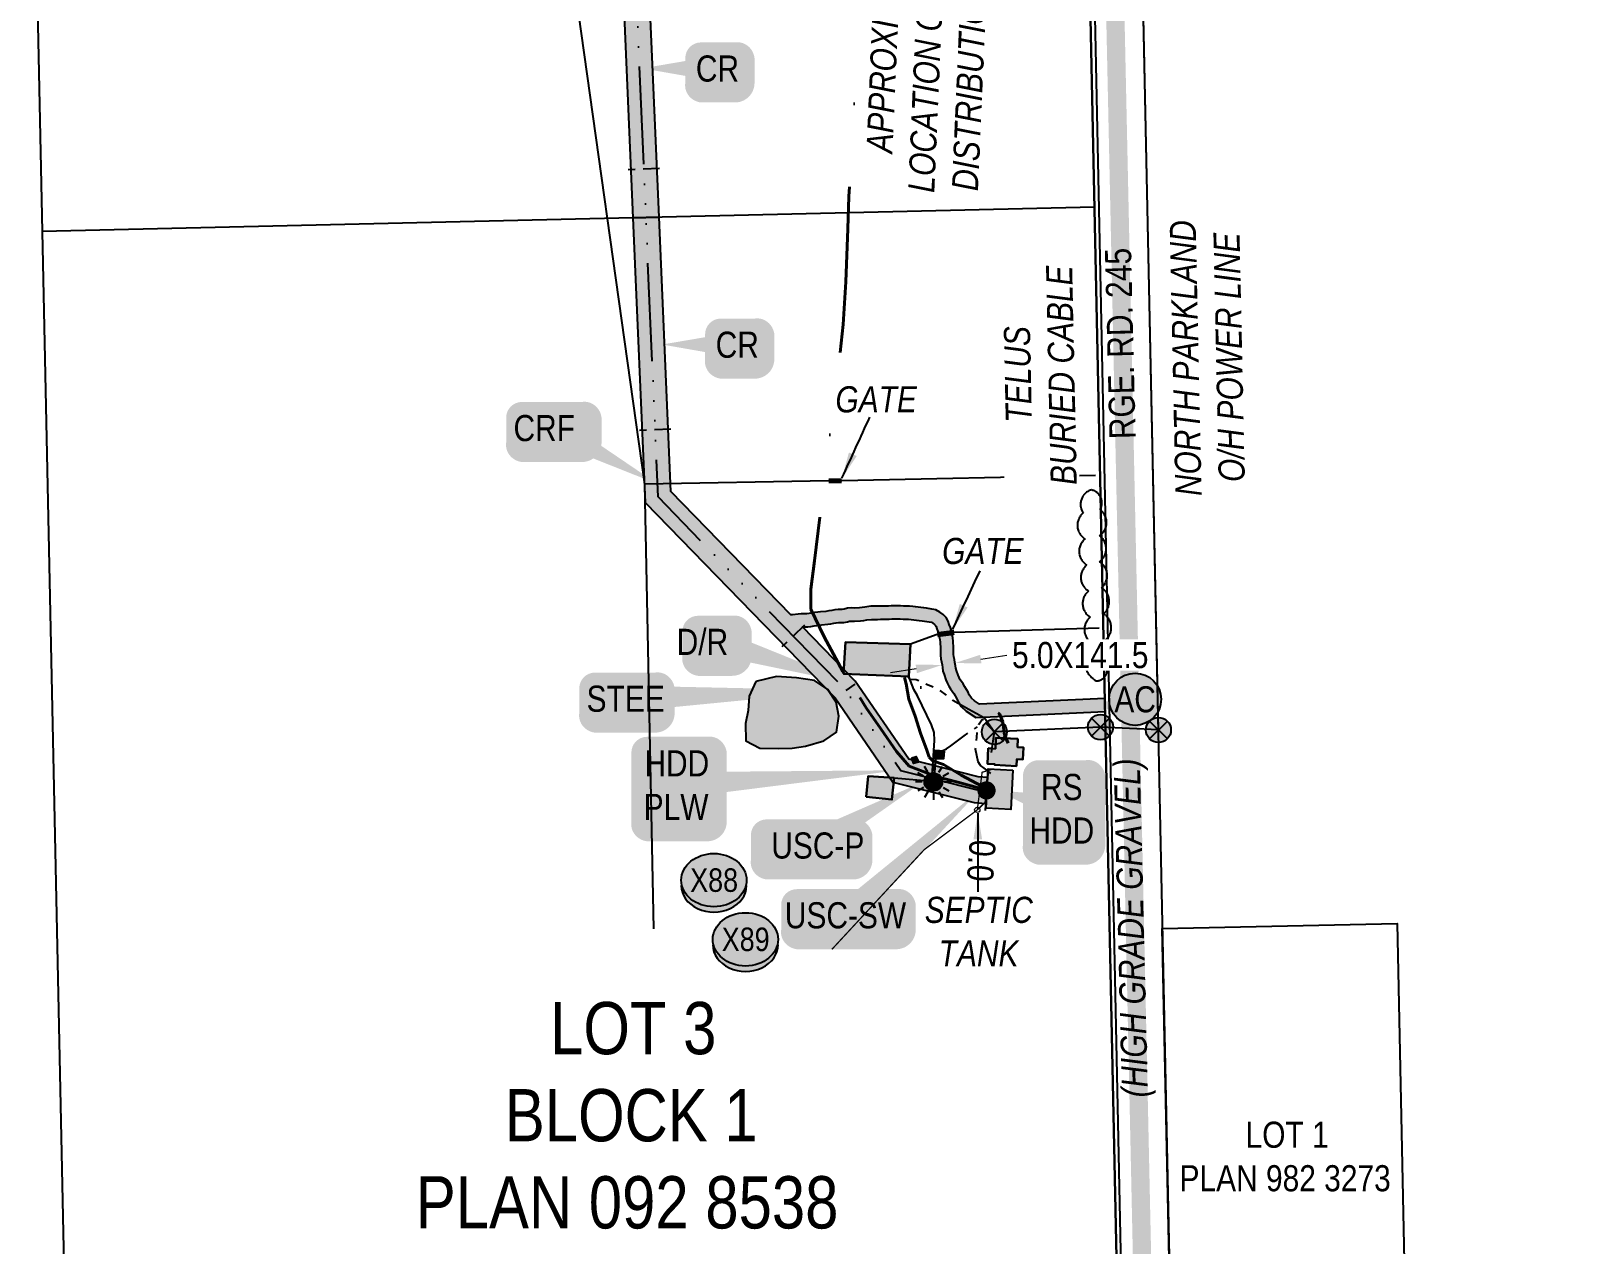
# Model space of a CAD drawing. Extents: x 88833 to 97610, y 5963373 to 5974710.
# Drawn here: x 95239 to 95829, y 5963710 to 5964175 of the extents above; entities that cross this region are included whole.
import ezdxf
from ezdxf.enums import TextEntityAlignment as Align

# ---------------------------------------------------------------- set-up
doc = ezdxf.new("R2010")
doc.units = 0
doc.header["$LTSCALE"] = 5
doc.header["$PDSIZE"] = 5
for name, pattern in [('0', [1, 1, 0]), ('COOP2', [10, 5, -1, 0, -1, 0, -1, 0, -1, 0, -1]), ('DASHDOT', [25.4, 12.7, -6.35, 0, -6.35]), ('foc-TIELINE', [1.875, 1.25, -0.625]), ('POWERLINE5', [7.8, 2.4, -0.6, 0.6, -0.6, 0.6, -0.6, 2.4])]:
    doc.linetypes.add(name, pattern=pattern)
doc.layers.get('Defpoints').update_dxf_attribs({"color": 9})
for name, color, linetype in [('AS-FENCE', 48, 'foc-FENCE'), ('AS-POWER', 104, 'foc-POWER'), ('AS-POWER-EXISTING', 72, 'POWERLINE5'), ('AS-POWER-EXISTING-PP', 72, 'Continuous'), ('AS-POWER-T', 104, 'Continuous'), ('AS-RESIDENCE', 14, 'Continuous'), ('AS-ROADS', 254, 'Continuous'), ('AS-SYMBOL', 7, 'Continuous'), ('AS-TELEPHONE', 224, 'foc-TEL'), ('AS-TELEPHONE-T', 224, 'Continuous'), ('C-SYMBOL', 7, 'Continuous'), ('CG-NOTES', 7, 'Continuous'), ('L-ROAD-T', 7, 'Continuous'), ('L-SEC', 7, 'Continuous'), ('L-TITLEDB', 4, 'Continuous'), ('L-TITLEDB-T', 4, 'Continuous'), ('P-APEX RECON PAY ITEMS', 240, 'Continuous'), ('P-APEX RECON-10m BUFFER', 51, 'COOP2'), ('P-APEX RECON-URBAN', 30, 'COOP2'), ('P-APEX RECON-WORK AREA', 104, 'Continuous'), ('P-BUFFER-PURPLE', 187, 'foc-TIELINE'), ('P-BUFFER-PURPLE-T', 187, 'Continuous'), ('P-CROSSINGS', 250, 'Continuous'), ('T-BUSH', 110, '0'), ('T-LOW-AREA-T', 48, 'Continuous'), ('T-WATER', 160, 'Continuous'), ('T-WATER-H', 133, 'Continuous')]:
    doc.layers.add(name, color=color, linetype=linetype)
for name, color, linetype, lineweight in [('AS-GENERAL', 48, 'Continuous', 18), ('AS-RECON EXISTING', 151, 'DASHDOT', 40), ('AS-RECON EXISTING-T', 151, 'Continuous', 40), ('P-APEX RECON-TWS-T', 104, 'Continuous', 9), ('T-TEXT', 48, 'Continuous', 18)]:
    doc.layers.add(name, color=color, linetype=linetype, lineweight=lineweight)
doc.layers.add('AS-STRUCTURE', color=7, linetype='Continuous', lineweight=30, true_color=0x595959)
doc.layers.add('AS-STRUCTURE-H', color=7, linetype='Continuous', true_color=0xa8a8a8)
doc.layers.add('P-APEX RECON-TO BE DRILLED-H', color=7, linetype='Continuous', true_color=0xffafe1)
doc.styles.add('1.8', font='ARIALN.TTF', dxfattribs={"height": 2})
doc.styles.add('100L', font='ARIALN.TTF', dxfattribs={"height": 10})
doc.styles.add('175L', font='ARIALN.TTF', dxfattribs={"height": 2})
doc.styles.add('80', font='ARIALN.TTF', dxfattribs={"height": 10})
doc.styles.add('80CG', font='ARIALN.TTF', dxfattribs={"height": 10})
doc.styles.add('80L', font='ARIALN.TTF', dxfattribs={"height": 10})
doc.styles.add('80LS', font='ARIALNI.TTF', dxfattribs={"height": 10})
doc.styles.add('Crossing', font='ARIALN.TTF', dxfattribs={"height": 10})
doc.styles.add('foc-LtypeFont', font='ARIALN.TTF', dxfattribs={"height": 7.35})
doc.linetypes.add('foc-FENCE', pattern='A,10,-1,["X",foc-LtypeFont,S=0.2,R=0,X=-0.625,Y=-0.75],-1.24', length=12.24)
doc.linetypes.add('foc-POWER', pattern='A,6,-1,["P",foc-LtypeFont,S=0.2,R=0,X=-0.625,Y=-0.75],-1.24,4', length=12.24)
doc.linetypes.add('foc-TEL', pattern='A,2,-1,["T",foc-LtypeFont,S=0.2,R=0,X=-0.425,Y=-0.75],-1.24,8', length=12.24)
doc.dimstyles.new('Compass 1 000', dxfattribs={"dimtxt": 1.8, "dimasz": 2, "dimexe": 0.2, "dimexo": 0.0625, "dimgap": 0.5, "dimtad": 0, "dimtih": 1, "dimtoh": 1, "dimzin": 0, "dimdsep": 46, "dimtxsty": '1.8', "dimcen": 0.1, "dimse1": 1, "dimse2": 1, "dimclrd": 256, "dimclrt": 256, "dimaunit": 1, "dimadec": 4, "dimazin": 0, "dimtfac": 0.06, "dimtofl": 0, "dimtmove": 0, "dimatfit": 0, "dimfxl": 0.2, "dimtolj": 1, "dimtzin": 0, "dimlwd": -1, "dimarcsym": 0})
doc.dimstyles.new('Compass 5 000', dxfattribs={"dimscale": 5, "dimtxt": 9, "dimasz": 2, "dimexe": 0.2, "dimexo": 0.0625, "dimgap": 0.5, "dimtad": 0, "dimtih": 1, "dimtoh": 1, "dimzin": 0, "dimdsep": 46, "dimtxsty": '80CG', "dimcen": 0.1, "dimse1": 1, "dimse2": 1, "dimclrd": 256, "dimclrt": 256, "dimaunit": 1, "dimadec": 4, "dimazin": 0, "dimtfac": 0.06, "dimtofl": 0, "dimtmove": 0, "dimatfit": 1, "dimfxl": 0.2, "dimtolj": 1, "dimtzin": 0, "dimlwd": -1, "dimarcsym": 0})

# ---------------------------------------------------------------- blocks, each defined once
blk = doc.blocks.new('*U900')
at = {"true_color": 0xffffa8}
h = blk.add_hatch(color=51, dxfattribs=at)
edge = h.paths.add_edge_path()
edge.add_line((-11.5, -11.5), (11.5, -11.5))
edge.add_arc((11.5, -5.5), 6, 270, 360)
edge.add_line((17.5, -5.5), (17.5, 4))
edge.add_arc((11.5, 4), 6, 0, 90)
edge.add_line((11.5, 10), (-11.5, 10))
edge.add_arc((-11.5, 4), 6, 90, 180)
edge.add_line((-17.5, 4), (-17.5, -5.5))
edge.add_arc((-11.5, -5.5), 6, 180, 270)
at = {"color": 240, "flags": 128}
blk.add_lwpolyline([(-11.5, -11.5, 3, 3, 0), (11.5, -11.5, 3, 3, 0.414214), (17.5, -5.5, 3, 3, 0), (17.5, 4, 3, 0, 0.414214), (11.5, 10, 0, 0, 0), (-11.5, 10, 0, 0, 0.414214), (-17.5, 4, 0, 0, 0), (-17.5, -5.5, 0, 3, 0.414214)], format="xyseb", close=True, dxfattribs=at)
for points in [[(-1, -11.44, 0, 10, 0), (0, 0, 5, 5, 0)], [(40.42, -21.4, 0, 10, 0), (0, 0, 5, 5, 0)]]:
    blk.add_lwpolyline(points, format="xyseb", dxfattribs=at)
at = {"color": 4, "style": '80'}
blk.add_attdef('OTHER_001', (-14.7, -5), '', height=10, dxfattribs=at)
blk = doc.blocks.new('*U901')
at = {"true_color": 0xffffa8}
h = blk.add_hatch(color=51, dxfattribs=at)
edge = h.paths.add_edge_path()
edge.add_line((-6.5, -11.5), (6.5, -11.5))
edge.add_arc((6.5, -5.5), 6, 270, 360)
edge.add_line((12.5, -5.5), (12.5, 4))
edge.add_arc((6.5, 4), 6, 0, 90)
edge.add_line((6.5, 10), (-6.5, 10))
edge.add_arc((-6.5, 4), 6, 90, 180)
edge.add_line((-12.5, 4), (-12.5, -5.5))
edge.add_arc((-6.5, -5.5), 6, 180, 270)
at = {"color": 240, "flags": 128}
blk.add_lwpolyline([(-6.5, -11.5, 3, 3, 0), (6.5, -11.5, 3, 3, 0.414214), (12.5, -5.5, 3, 3, 0), (12.5, 4, 3, 0, 0.414214), (6.5, 10, 0, 0, 0), (-6.5, 10, 0, 0, 0.414214), (-12.5, 4, 0, 0, 0), (-12.5, -5.5, 0, 3, 0.414214)], format="xyseb", close=True, dxfattribs=at)
for points in [[(-28.98, 0.07, 0, 10, 0), (0, 0, 5, 5, 0)], [(-1, -11.44, 0, 10, 0), (0, 0, 5, 5, 0)]]:
    blk.add_lwpolyline(points, format="xyseb", dxfattribs=at)
at = {"color": 4, "style": '80'}
blk.add_attdef('OTHER_001', (-14.7, -5), '', height=10, dxfattribs=at)
blk = doc.blocks.new('*U902')
at = {"true_color": 0xffffa8}
h = blk.add_hatch(color=51, dxfattribs=at)
edge = h.paths.add_edge_path()
edge.add_line((-6.5, -11.5), (6.5, -11.5))
edge.add_arc((6.5, -5.5), 6, 270, 360)
edge.add_line((12.5, -5.5), (12.5, 4))
edge.add_arc((6.5, 4), 6, 0, 90)
edge.add_line((6.5, 10), (-6.5, 10))
edge.add_arc((-6.5, 4), 6, 90, 180)
edge.add_line((-12.5, 4), (-12.5, -5.5))
edge.add_arc((-6.5, -5.5), 6, 180, 270)
at = {"color": 240, "flags": 128}
blk.add_lwpolyline([(-6.5, -11.5, 3, 3, 0), (6.5, -11.5, 3, 3, 0.414214), (12.5, -5.5, 3, 3, 0), (12.5, 4, 3, 0, 0.414214), (6.5, 10, 0, 0, 0), (-6.5, 10, 0, 0, 0.414214), (-12.5, 4, 0, 0, 0), (-12.5, -5.5, 0, 3, 0.414214)], format="xyseb", close=True, dxfattribs=at)
for points in [[(-1, -11.44, 0, 10, 0), (0, 0, 5, 5, 0)], [(53.48, -16.24, 0, 10, 0), (0, 0, 5, 5, 0)]]:
    blk.add_lwpolyline(points, format="xyseb", dxfattribs=at)
at = {"color": 4, "style": '80'}
blk.add_attdef('OTHER_001', (-14.7, -5), '', height=10, dxfattribs=at)
blk = doc.blocks.new('POWERPOLE')
h = blk.add_hatch(color=255)
edge = h.paths.add_edge_path()
edge.add_arc((0, 0), 0.96, 0, 360)
at = {"linetype": 'Continuous'}
for p, q in [((0.68, -0.68), (-0.68, 0.68)), ((-0.68, -0.68), (0.68, 0.68))]:
    blk.add_line(p, q, dxfattribs=at)
blk.add_circle((0, 0), 0.96, dxfattribs=at)
blk = doc.blocks.new('*U903')
at = {"true_color": 0xffffa8}
h = blk.add_hatch(color=51, dxfattribs=at)
edge = h.paths.add_edge_path()
edge.add_line((-16.5, -11.5), (16.5, -11.5))
edge.add_arc((16.5, -5.5), 6, 270, 360)
edge.add_line((22.5, -5.5), (22.5, 4))
edge.add_arc((16.5, 4), 6, 0, 90)
edge.add_line((16.5, 10), (-16.5, 10))
edge.add_arc((-16.5, 4), 6, 90, 180)
edge.add_line((-22.5, 4), (-22.5, -5.5))
edge.add_arc((-16.5, -5.5), 6, 180, 270)
at = {"color": 240, "flags": 128}
for points in [[(43.27, 24.3, 0, 10, 0), (0, 0, 5, 5, 0)], [(-1, -11.44, 0, 10, 0), (0, 0, 5, 5, 0)]]:
    blk.add_lwpolyline(points, format="xyseb", dxfattribs=at)
blk.add_lwpolyline([(-16.5, -11.5, 3, 3, 0), (16.5, -11.5, 3, 3, 0.414214), (22.5, -5.5, 3, 3, 0), (22.5, 4, 3, 0, 0.414214), (16.5, 10, 0, 0, 0), (-16.5, 10, 0, 0, 0.414214), (-22.5, 4, 0, 0, 0), (-22.5, -5.5, 0, 3, 0.414214)], format="xyseb", close=True, dxfattribs=at)
at = {"color": 4, "style": '80'}
blk.add_attdef('OTHER_001', (-14.7, -5), '', height=10, dxfattribs=at)
blk = doc.blocks.new('lightpole')
h = blk.add_hatch(color=255)
h.dxf.hatch_style = 1
h.paths.add_polyline_path([(-0.78, 0, 1), (0.78, 0, 1)])
h.paths.add_polyline_path([(0.68, 0, -1), (-0.68, 0, -1)], flags=16)
h = blk.add_hatch(color=13)
h.dxf.hatch_style = 1
edge = h.paths.add_edge_path()
edge.add_arc((0, 0), 0.682, 0, 360)
at = {"color": 13}
for p, q in [((-0.43, 0.75), (-0.69, 1.19)), ((0, 0.86), (0, 1.38)), ((0.43, 0.75), (0.69, 1.19)), ((-0.86, 0), (-1.38, 0)), ((-0.75, 0.43), (-1.19, 0.69)), ((0.75, 0.43), (1.19, 0.69)), ((0.86, 0), (1.38, 0)), ((-0.75, -0.43), (-1.19, -0.69)), ((-0.43, -0.75), (-0.69, -1.19)), ((0, -0.86), (0, -1.38)), ((0.43, -0.75), (0.69, -1.19)), ((0.75, -0.43), (1.19, -0.69))]:
    blk.add_line(p, q, dxfattribs=at)
blk.add_circle((0, 0), 0.682, dxfattribs=at)
blk = doc.blocks.new('*U904')
at = {"true_color": 0xffffa8}
h = blk.add_hatch(color=51, dxfattribs=at)
edge = h.paths.add_edge_path()
edge.add_line((-19, -11.5), (19, -11.5))
edge.add_arc((19, -5.5), 6, 270, 360)
edge.add_line((25, -5.5), (25, 4))
edge.add_arc((19, 4), 6, 0, 90)
edge.add_line((19, 10), (-19, 10))
edge.add_arc((-19, 4), 6, 90, 180)
edge.add_line((-25, 4), (-25, -5.5))
edge.add_arc((-19, -5.5), 6, 180, 270)
at = {"color": 240, "flags": 128}
for points in [[(51.03, 47.96, 0, 10, 0), (0, 0, 5, 5, 0)], [(-1, -11.44, 0, 10, 0), (0, 0, 5, 5, 0)]]:
    blk.add_lwpolyline(points, format="xyseb", dxfattribs=at)
blk.add_lwpolyline([(-19, -11.5, 3, 3, 0), (19, -11.5, 3, 3, 0.414214), (25, -5.5, 3, 3, 0), (25, 4, 3, 0, 0.414214), (19, 10, 0, 0, 0), (-19, 10, 0, 0, 0.414214), (-25, 4, 0, 0, 0), (-25, -5.5, 0, 3, 0.414214)], format="xyseb", close=True, dxfattribs=at)
at = {"color": 4, "style": '80'}
blk.add_attdef('OTHER_001', (-14.7, -5), '', height=10, dxfattribs=at)
blk = doc.blocks.new('RISER')
h = blk.add_hatch(color=255)
h.dxf.hatch_style = 1
edge = h.paths.add_edge_path()
edge.add_arc((0, 0), 0.7, 0, 360)
blk.add_hatch(color=13).paths.add_polyline_path([(0.58, -0.15), (-0.58, -0.15, 0.774597)])
at = {"color": 13}
blk.add_line((-0.58, -0.15), (0.58, -0.15), dxfattribs=at)
blk.add_circle((0, 0), 0.6, dxfattribs=at)
blk = doc.blocks.new('*U905')
at = {"true_color": 0xffffa8}
h = blk.add_hatch(color=51, dxfattribs=at)
edge = h.paths.add_edge_path()
edge.add_line((-9, -20), (9, -20))
edge.add_arc((9, -14), 6, 270, 360)
edge.add_line((15, -14), (15, 12.5))
edge.add_arc((9, 12.5), 6, 0, 90)
edge.add_line((9, 18.5), (-9, 18.5))
edge.add_arc((-9, 12.5), 6, 90, 180)
edge.add_line((-15, 12.5), (-15, -14))
edge.add_arc((-9, -14), 6, 180, 270)
at = {"color": 240, "flags": 128}
blk.add_lwpolyline([(-9, -20, 3, 3, 0), (9, -20, 3, 3, 0.414214), (15, -14, 3, 3, 0), (15, 12.5, 3, 0, 0.414214), (9, 18.5, 0, 0, 0), (-9, 18.5, 0, 0, 0.414214), (-15, 12.5, 0, 0, 0), (-15, -14, 0, 3, 0.414214)], format="xyseb", close=True, dxfattribs=at)
for points in [[(-24.8, 6.91, 0, 10, 0), (0, 0, 5, 5, 0)], [(-1, -11.44, 0, 10, 0), (0, 0, 5, 5, 0)]]:
    blk.add_lwpolyline(points, format="xyseb", dxfattribs=at)
at = {"color": 4, "style": '80'}
blk.add_attdef('OTHER_001', (-14.7, -5), '', height=10, dxfattribs=at)
blk = doc.blocks.new('*D906')
at = {"layer": 'Defpoints', "color": 0, "transparency": 16777216}
for p in [(95587.63, 5963932.05), (95592.58, 5963932.8), (95592.61, 5963932.55)]:
    blk.add_point(p, dxfattribs=at)
at = {"layer": 'P-APEX RECON-TWS-T', "transparency": 16777216}
for p, q in [((95602.5, 5963934.03), (95612.39, 5963935.52)), ((95577.78, 5963930.32), (95567.89, 5963928.83))]:
    blk.add_line(p, q, dxfattribs=at)
for points in [[(95577.53, 5963931.97), (95578.03, 5963928.67), (95587.67, 5963931.8)], [(95602.25, 5963935.68), (95602.75, 5963932.38), (95592.61, 5963932.55)]]:
    blk.add_solid(points, dxfattribs=at)
at = {"layer": 'P-APEX RECON-TWS-T', "transparency": 16777216, "insert": (95640.54, 5963935.52), "char_height": 10, "attachment_point": 5, "style": '80CG', "bg_fill": 3, "box_fill_scale": 1.1, "bg_fill_color": 256, "bg_fill_true_color": 13158600, "bg_fill_transparency": 0}
blk.add_mtext('\\A1;5.0X141.5', dxfattribs=at)
blk = doc.blocks.new('Access_Point')
h = blk.add_hatch(color=255)
h.dxf.hatch_style = 1
edge = h.paths.add_edge_path()
edge.add_arc((0, 0), 9.99, 0, 360)
at = {"color": 170}
blk.add_circle((0, 0), 9.99, dxfattribs=at)
at = {"color": 170, "style": '175L'}
blk.add_text('AC', height=10, dxfattribs=at).set_placement((0, 0), align=Align.MIDDLE_CENTER)
blk = doc.blocks.new('*U907')
at = {"true_color": 0xffffa8}
h = blk.add_hatch(color=51, dxfattribs=at)
edge = h.paths.add_edge_path()
edge.add_line((-11.5, -20), (11.5, -20))
edge.add_arc((11.5, -14), 6, 270, 360)
edge.add_line((17.5, -14), (17.5, 12.5))
edge.add_arc((11.5, 12.5), 6, 0, 90)
edge.add_line((11.5, 18.5), (-11.5, 18.5))
edge.add_arc((-11.5, 12.5), 6, 90, 180)
edge.add_line((-17.5, 12.5), (-17.5, -14))
edge.add_arc((-11.5, -14), 6, 180, 270)
at = {"color": 240, "flags": 128}
blk.add_lwpolyline([(-11.5, -20, 3, 3, 0), (11.5, -20, 3, 3, 0.414214), (17.5, -14, 3, 3, 0), (17.5, 12.5, 3, 0, 0.414214), (11.5, 18.5, 0, 0, 0), (-11.5, 18.5, 0, 0, 0.414214), (-17.5, 12.5, 0, 0, 0), (-17.5, -14, 0, 3, 0.414214)], format="xyseb", close=True, dxfattribs=at)
for points in [[(84.77, 5.68, 0, 10, 0), (0, 0, 5, 5, 0)], [(-1, -11.44, 0, 10, 0), (0, 0, 5, 5, 0)]]:
    blk.add_lwpolyline(points, format="xyseb", dxfattribs=at)
at = {"color": 4, "style": '80'}
blk.add_attdef('OTHER_001', (-14.7, -5), '', height=10, dxfattribs=at)
blk = doc.blocks.new('xing2')
h = blk.add_hatch(color=50)
h.dxf.hatch_style = 1
edge = h.paths.add_edge_path()
edge.add_ellipse((0, 0), major_axis=(-12.5, 0), ratio=0.816297, start_angle=0, end_angle=360)
h = blk.add_hatch(color=250)
h.dxf.hatch_style = 1
edge = h.paths.add_edge_path()
edge.add_ellipse((0, -2.05), major_axis=(-12.5, 0), ratio=0.816297, start_angle=0, end_angle=180)
edge.add_line((12.5, -2.05), (12.5, 0))
edge.add_ellipse((0, 0), major_axis=(-12.5, 0), ratio=0.816297, start_angle=0, end_angle=180, ccw=False)
edge.add_line((-12.5, 0), (-12.5, -2.05))
at = {"color": 250}
blk.add_ellipse((0, 0), major_axis=(-12.5, 0), ratio=0.816297, dxfattribs=at)
blk.add_ellipse((0, -2.05), major_axis=(-12.5, 0), ratio=0.816297, start_param=0, end_param=3.141593, dxfattribs=at)
at = {"color": 250, "style": 'Crossing'}
blk.add_attdef('CROSSING', text='', height=9, dxfattribs=at).set_placement((0.09, 0.02), align=Align.MIDDLE_CENTER)
at = {"color": 250, "style": 'Crossing', "flags": 1}
for tag, p in [('OWNER', (0.09, -12.49)), ('DESCRIPTION', (0.09, -25.77)), ('LOCATION', (0.09, -39.3)), ('DWG_REF', (0.09, -52.84))]:
    blk.add_attdef(tag, text='', height=9, dxfattribs=at).set_placement(p, align=Align.MIDDLE_CENTER)
blk = doc.blocks.new('*U1210')
at = {"true_color": 0xffffa8}
h = blk.add_hatch(color=51, dxfattribs=at)
edge = h.paths.add_edge_path()
edge.add_line((-11.5, -11.5), (11.5, -11.5))
edge.add_arc((11.5, -5.5), 6, 270, 360)
edge.add_line((17.5, -5.5), (17.5, 4))
edge.add_arc((11.5, 4), 6, 0, 90)
edge.add_line((11.5, 10), (-11.5, 10))
edge.add_arc((-11.5, 4), 6, 90, 180)
edge.add_line((-17.5, 4), (-17.5, -5.5))
edge.add_arc((-11.5, -5.5), 6, 180, 270)
at = {"color": 240, "flags": 128}
blk.add_lwpolyline([(-11.5, -11.5, 3, 3, 0), (11.5, -11.5, 3, 3, 0.414214), (17.5, -5.5, 3, 3, 0), (17.5, 4, 3, 0, 0.414214), (11.5, 10, 0, 0, 0), (-11.5, 10, 0, 0, 0.414214), (-17.5, 4, 0, 0, 0), (-17.5, -5.5, 0, 3, 0.414214)], format="xyseb", close=True, dxfattribs=at)
for points in [[(84.47, 3.2, 0, 10, 0), (0, 0, 5, 5, 0)], [(-1, -11.44, 0, 10, 0), (0, 0, 5, 5, 0)]]:
    blk.add_lwpolyline(points, format="xyseb", dxfattribs=at)
at = {"color": 4, "style": '80'}
blk.add_attdef('OTHER_001', (-14.7, -5), '', height=10, dxfattribs=at)

msp = doc.modelspace()

# ---------------------------------------------------------------- hatches: boundary and pattern name
at = {"layer": 'AS-STRUCTURE-H'}
h = msp.add_hatch(color=256, dxfattribs=at)
h.dxf.hatch_style = 1
h.paths.add_polyline_path([(95549.871, 5963928.405), (95550.719, 5963940.594), (95575.518, 5963939.82), (95574.963, 5963927.387)])
h = msp.add_hatch(color=256, dxfattribs=at)
h.dxf.hatch_style = 1
h.paths.add_polyline_path([(95605.334, 5963899.911), (95608.079, 5963899.768), (95608.295, 5963903.919), (95616.644, 5963903.486), (95616.483, 5963900.376), (95618.779, 5963900.257), (95618.537, 5963895.6), (95616.241, 5963895.719), (95616.107, 5963893.133), (95607.757, 5963893.567), (95607.772, 5963893.841), (95605.026, 5963893.984)])
h = msp.add_hatch(color=256, dxfattribs=at)
h.dxf.hatch_style = 1
h.paths.add_polyline_path([(95578.574, 5963894.68), (95577.806, 5963896.701), (95576.062, 5963896.091), (95576.698, 5963894.159)])
h = msp.add_hatch(color=256, dxfattribs=at)
h.dxf.hatch_style = 1
h.paths.add_polyline_path([(95588.515, 5963898.817), (95584.93, 5963899.11), (95584.754, 5963896.066), (95588.246, 5963895.944)])
h = msp.add_hatch(color=256, dxfattribs=at)
h.dxf.hatch_style = 1
h.paths.add_polyline_path([(95614.739, 5963891.543), (95613.956, 5963876.463), (95604.525, 5963876.953), (95605.308, 5963892.033)])
h = msp.add_hatch(color=256, dxfattribs=at)
h.dxf.hatch_style = 1
h.paths.add_polyline_path([(95558.644, 5963881.377), (95559.404, 5963889.255), (95569.308, 5963888.58), (95568.475, 5963880.296)])
at = {"layer": 'P-APEX RECON-10m BUFFER', "transparency": 33554687}
h = msp.add_hatch(color=256, dxfattribs=at)
h.dxf.hatch_style = 1
h.paths.add_polyline_path([(95479.343, 5964103.201), (95473.539, 5964237.615), (95478.53, 5964237.831), (95477.668, 5964257.796), (95472.677, 5964257.581), (95471.882, 5964276), (95501.265, 5964276.494), (95517.619, 5964277.755), (95539.297, 5964281.393), (95562.79, 5964286.757), (95581.472, 5964290.513), (95601.29, 5964292.815), (95628.787, 5964293.209), (95640.105, 5964292.173), (95642.115, 5964292.16), (95642.01, 5964297.157), (95640.349, 5964297.168), (95628.979, 5964298.209), (95600.965, 5964297.807), (95580.69, 5964295.452), (95561.741, 5964291.642), (95538.327, 5964286.296), (95517.013, 5964282.719), (95501.031, 5964281.487), (95471.666, 5964280.993), (95470.434, 5964309.522), (95460.442, 5964309.307), (95462.694, 5964257.15), (95457.703, 5964256.934), (95458.565, 5964236.969), (95463.556, 5964237.184), (95469.352, 5964102.971)])
h = msp.add_hatch(color=256, dxfattribs=at)
h.dxf.hatch_style = 1
h.paths.add_polyline_path([(95469.352, 5964102.971), (95474.058, 5963993.979), (95546.697, 5963919.211), (95568.85, 5963886.934), (95599.89, 5963879.114), (95604.3, 5963878.792), (95605.027, 5963888.758), (95601.487, 5963889.016), (95574.952, 5963895.701), (95554.455, 5963925.565), (95534.246, 5963946.367), (95535.063, 5963946.405), (95536.218, 5963946.427), (95537.453, 5963946.541), (95538.658, 5963946.76), (95539.703, 5963946.942), (95540.63, 5963947.085), (95541.558, 5963947.16), (95543.878, 5963947.373), (95545.124, 5963947.586), (95546.276, 5963947.789), (95547.164, 5963947.941), (95548.055, 5963948.006), (95550.112, 5963948.006), (95551.423, 5963948.354), (95552.278, 5963948.56), (95553.04, 5963948.617), (95554.182, 5963948.552), (95556.483, 5963948.726), (95557.715, 5963948.838), (95558.798, 5963949.041), (95560.666, 5963949.257), (95561.657, 5963949.258), (95562.911, 5963949.252), (95564.05, 5963949.271), (95565.256, 5963949.304), (95566.24, 5963949.365), (95567.354, 5963949.357), (95568.367, 5963949.429), (95570.535, 5963949.4), (95571.65, 5963949.427), (95572.726, 5963949.376), (95573.893, 5963949.369), (95574.811, 5963949.32), (95575.852, 5963949.204), (95576.902, 5963949.035), (95578.938, 5963948.882), (95579.995, 5963948.725), (95580.982, 5963948.6), (95582.779, 5963948.285), (95583.598, 5963948.13), (95584.129, 5963947.834), (95584.813, 5963947.343), (95585.194, 5963946.966), (95585.403, 5963946.572), (95585.706, 5963945.673), (95586.086, 5963944.655), (95586.37, 5963943.634), (95586.575, 5963942.569), (95586.783, 5963941.503), (95586.882, 5963940.482), (95587.046, 5963938.154), (95587.044, 5963937.016), (95587.081, 5963935.616), (95587.248, 5963934.197), (95587.459, 5963933.015), (95587.657, 5963931.906), (95587.822, 5963930.809), (95588.002, 5963929.459), (95588.435, 5963928.121), (95589.122, 5963926.098), (95589.639, 5963924.919), (95590.238, 5963923.707), (95590.9, 5963922.637), (95591.569, 5963921.729), (95592.122, 5963920.887), (95592.645, 5963919.946), (95593.183, 5963919.042), (95593.687, 5963917.956), (95595.006, 5963915.9), (95596.91, 5963914.154), (95600.518, 5963911.72), (95650.059, 5963913.937), (95649.954, 5963918.934), (95601.944, 5963916.784), (95600.013, 5963918.088), (95598.861, 5963919.143), (95598.075, 5963920.368), (95597.607, 5963921.376), (95596.976, 5963922.438), (95596.399, 5963923.476), (95595.671, 5963924.585), (95595.042, 5963925.437), (95594.612, 5963926.134), (95594.168, 5963927.031), (95593.784, 5963927.907), (95593.177, 5963929.694), (95592.894, 5963930.568), (95592.769, 5963931.51), (95592.587, 5963932.717), (95592.377, 5963933.892), (95592.192, 5963934.927), (95592.07, 5963935.974), (95592.041, 5963937.079), (95592.042, 5963938.327), (95591.861, 5963940.898), (95591.733, 5963942.223), (95591.48, 5963943.52), (95591.237, 5963944.779), (95590.841, 5963946.202), (95590.415, 5963947.344), (95590.008, 5963948.552), (95589.249, 5963949.984), (95588.044, 5963951.172), (95586.811, 5963952.059), (95585.324, 5963952.887), (95583.677, 5963953.2), (95581.727, 5963953.542), (95580.675, 5963953.675), (95579.493, 5963953.85), (95577.488, 5963954.001), (95576.526, 5963954.156), (95575.219, 5963954.302), (95574.04, 5963954.364), (95572.861, 5963954.371), (95571.709, 5963954.426), (95570.507, 5963954.397), (95568.224, 5963954.427), (95567.194, 5963954.355), (95566.103, 5963954.362), (95565.033, 5963954.296), (95563.94, 5963954.265), (95562.882, 5963954.248), (95561.668, 5963954.254), (95560.376, 5963954.253), (95558.05, 5963953.983), (95557.029, 5963953.792), (95556.068, 5963953.705), (95554.135, 5963953.558), (95552.996, 5963953.624), (95551.501, 5963953.511), (95550.197, 5963953.197), (95549.46, 5963953.002), (95547.873, 5963953.002), (95546.561, 5963952.906), (95545.422, 5963952.712), (95544.268, 5963952.508), (95543.227, 5963952.33), (95541.131, 5963952.137), (95540.047, 5963952.051), (95538.893, 5963951.872), (95537.783, 5963951.679), (95536.774, 5963951.495), (95535.941, 5963951.418), (95534.899, 5963951.399), (95533.756, 5963951.345), (95532.592, 5963951.27), (95530.399, 5963951.017), (95529.75, 5963950.994), (95483.876, 5963998.212), (95479.343, 5964103.201)])
at = {"layer": 'P-APEX RECON-TO BE DRILLED-H', "transparency": 33554687}
h = msp.add_hatch(color=256, dxfattribs=at)
h.dxf.hatch_style = 1
h.paths.add_polyline_path([(95571.901, 5963891.318), (95570.681, 5963886.473), (95599.89, 5963879.114), (95604.3, 5963878.792), (95605.027, 5963888.758), (95601.487, 5963889.016), (95573.122, 5963896.162)])
at = {"layer": 'T-WATER-H'}
h = msp.add_hatch(color=256, dxfattribs=at)
h.dxf.hatch_style = 1
h.paths.add_polyline_path([(95516.367, 5963925.454), (95513.792, 5963919.822), (95513.415, 5963914.395), (95512.417, 5963909.45), (95512.561, 5963902.829), (95517.871, 5963899.982), (95525.097, 5963899.79), (95530.271, 5963900.003), (95535.426, 5963900.722), (95542.422, 5963902.827), (95547.192, 5963906.022), (95548.166, 5963912.201), (95547.179, 5963917.621), (95543.905, 5963922.362), (95538.863, 5963925.914), (95531.95, 5963926.873), (95524.307, 5963927.349)])

# ---------------------------------------------------------------- linework, layer by layer
at = {"layer": 'AS-FENCE', "flags": 128}
for points in [[(95544.216, 5964002.297), (95473.828, 5964000.983), (95444.208, 5964212.596)], [(95646.426, 5964004.304), (95549.236, 5964002.282)], [(95477.357, 5963830.851), (95473.828, 5964000.983)], [(95585.824, 5963943.421), (95575.518, 5963939.82)], [(95647.776, 5963945.892), (95592.323, 5963944.238)], [(95569.308, 5963888.58), (95583.741, 5963887.325), (95584.726, 5963902.867), (95584.632, 5963906.012), (95583.624, 5963908.868), (95578.296, 5963920.006), (95576.838, 5963922.459), (95574.963, 5963927.387)]]:
    msp.add_lwpolyline(points, dxfattribs=at)
at = {"layer": 'AS-GENERAL', "const_width": 1.998, "flags": 128}
msp.add_lwpolyline([(95544.216, 5964002.297), (95549.236, 5964002.282)], dxfattribs=at)
at = {"layer": 'AS-GENERAL', "const_width": 0.5}
for points in [[(95607.459, 5963892.075), (95602.984, 5963890.728), (95601.133, 5963876.33)], [(95601.133, 5963876.33), (95580.864, 5963861.146), (95545.498, 5963822.965)]]:
    msp.add_lwpolyline(points, dxfattribs=at)
at = {"layer": 'AS-GENERAL'}
msp.add_circle((95601.13, 5963876.33), 0.999, dxfattribs=at)
at = {"layer": 'AS-POWER', "flags": 128}
for points in [[(95670.48, 5963906.93), (95661.89, 5964312.51), (95660.714, 5964360.9), (95658.448, 5964476.182), (95656.171, 5964588.887), (95654.817, 5964658.526), (95653.33, 5964705.27), (95648.442, 5964937.912), (95646.214, 5965056.464), (95644.6, 5965178.41), (95630.93, 5965811), (95628.514, 5965923.427), (95604.373, 5965918.694)], [(95670.484, 5963906.928), (95648.291, 5963908.013), (95607.643, 5963906.201), (95606.425, 5963898.274)]]:
    msp.add_lwpolyline(points, dxfattribs=at)
at = {"layer": 'AS-POWER-EXISTING', "flags": 128}
for points in [[(95606.341, 5963890.32), (95605.288, 5963891.181), (95603.745, 5963892.293), (95602.307, 5963893.3), (95601.453, 5963894.746), (95600.482, 5963899.555), (95600.664, 5963901.376), (95600.914, 5963904.173), (95601.387, 5963908.118), (95601.854, 5963909.334), (95602.846, 5963910.774), (95603.799, 5963911.189), (95607.643, 5963906.201), (95603.887, 5963911.457), (95597.937, 5963914.737), (95591.754, 5963918.231), (95586.865, 5963922.122), (95577.735, 5963926.111), (95575.368, 5963926.291), (95574.608, 5963927.346)], [(95587.717, 5963898.885), (95589.333, 5963899.752), (95590.964, 5963900.823), (95596.139, 5963904.666), (95598.624, 5963906.51), (95601.188, 5963908.169)], [(95584.332, 5963887.046), (95584.486, 5963887.816), (95584.97, 5963892.204), (95585.303, 5963896.048)], [(95604.619, 5963879.703), (95601.133, 5963876.33)]]:
    msp.add_lwpolyline(points, dxfattribs=at)
at = {"layer": 'AS-RECON EXISTING', "flags": 128}
for points in [[(95493.559, 5964304.062), (95497.981, 5964304.573), (95510.873, 5964304.652), (95526.59, 5964305.321), (95544.994, 5964305.646), (95554.418, 5964305.256), (95557.971, 5964303.244), (95559.161, 5964301.198), (95560.368, 5964297.26), (95559.65, 5964285.559), (95559.336, 5964279.18), (95558.692, 5964270.85), (95558.09, 5964257.151), (95556.769, 5964231.97), (95555.722, 5964213.529), (95554.449, 5964184.379), (95553.649, 5964169.987), (95554.492, 5964158.309), (95553.634, 5964138.589), (95551.975, 5964111.123), (95551.602, 5964098.689), (95550.785, 5964078.429), (95549.819, 5964062.126), (95548.176, 5964046.488), (95546.491, 5964030.484), (95545.061, 5964022.64), (95544.025, 5964013.733), (95542.399, 5964003.481), (95541.432, 5963992.47), (95538.83, 5963971.661), (95537.443, 5963960.876), (95537.416, 5963953.122), (95542.594, 5963942.515), (95549.673, 5963929.358), (95551.89, 5963925.824), (95553.279, 5963924.127), (95553.798, 5963924.371), (95554.788, 5963924.421), (95561.913, 5963924.555), (95570.824, 5963924.067), (95574.289, 5963924.87), (95576.901, 5963923.647), (95586.221, 5963921.951), (95590.885, 5963921.741), (95595.56, 5963920.501), (95599.761, 5963919.163), (95603.07, 5963917.935), (95607.047, 5963915.662), (95609.581, 5963913.081), (95610.897, 5963910.059), (95611.584, 5963904.777), (95612.918, 5963901.909)], [(95604.637, 5963883.57), (95602.46, 5963884.571), (95593.728, 5963886.959), (95585.739, 5963889.039), (95575.12, 5963893.131), (95570.231, 5963898.642), (95564.204, 5963907.368), (95558.631, 5963915.41), (95553.279, 5963924.127), (95553.798, 5963924.371), (95554.248, 5963924.396)]]:
    msp.add_lwpolyline(points, dxfattribs=at)
at = {"layer": 'AS-RECON EXISTING', "color": 240, "flags": 128}
msp.add_lwpolyline([(95604.643, 5963884.079), (95602.866, 5963885.372), (95594.983, 5963889.578), (95588.214, 5963893.654), (95584.094, 5963895.073), (95582.675, 5963896.577), (95581.849, 5963899.139), (95579.407, 5963905.694), (95577.41, 5963912.189), (95574.929, 5963918.752), (95573.853, 5963924.601), (95573.265, 5963926.975)], dxfattribs=at)
at = {"layer": 'AS-RESIDENCE'}
msp.add_lwpolyline([(95614.739, 5963891.543), (95613.956, 5963876.463), (95604.525, 5963876.953), (95605.308, 5963892.033)], close=True, dxfattribs=at)
at = {"layer": 'AS-ROADS', "flags": 128}
for points, const_width in [([(95670.906, 5963393.096), (95651.052, 5964316.405), (95634.466, 5965117.395), (95616.088, 5965910.258), (95601.476, 5966746.266), (95571.822, 5967965.841), (95524.575, 5970082.852)], 7), ([(95588.598, 5963947.422), (95589.708, 5963940.21), (95590.356, 5963936.789), (95590.633, 5963931.981), (95591.651, 5963927.912), (95592.576, 5963925.323), (95594.057, 5963921.624), (95596.185, 5963918.481), (95598.961, 5963916.169), (95601.193, 5963914.369), (95609.493, 5963914.537), (95658.583, 5963916.69)], 2.998)]:
    msp.add_lwpolyline(points, dxfattribs=dict(at, const_width=const_width))
at = {"layer": 'AS-STRUCTURE'}
for points in [[(95549.871, 5963928.405), (95550.719, 5963940.594), (95575.518, 5963939.82), (95574.963, 5963927.387)], [(95578.574, 5963894.68), (95577.806, 5963896.701), (95576.062, 5963896.091), (95576.698, 5963894.159)], [(95588.515, 5963898.817), (95584.93, 5963899.11), (95584.754, 5963896.066), (95588.246, 5963895.944)], [(95558.644, 5963881.377), (95559.404, 5963889.255), (95569.308, 5963888.58), (95568.475, 5963880.296)]]:
    msp.add_lwpolyline(points, close=True, dxfattribs=at)
at = {"layer": 'AS-STRUCTURE', "flags": 128}
msp.add_lwpolyline([(95605.334, 5963899.911), (95608.079, 5963899.768), (95608.295, 5963903.919), (95616.644, 5963903.486), (95616.483, 5963900.376), (95618.779, 5963900.257), (95618.537, 5963895.6), (95616.241, 5963895.719), (95616.107, 5963893.133), (95607.757, 5963893.567), (95607.772, 5963893.841), (95605.026, 5963893.984)], close=True, dxfattribs=at)
at = {"layer": 'AS-TELEPHONE', "flags": 128}
msp.add_lwpolyline([(95780.603, 5963495.284), (95660.537, 5963492.901), (95643.419, 5964314.872), (95642.481, 5964453.148), (95642.324, 5964465.139), (95641.283, 5964494.326), (95640.121, 5964559.552), (95638.136, 5964633.75), (95638.49, 5964635.426), (95636.538, 5964700.628), (95631.684, 5964941.364)], dxfattribs=at)
at = {"layer": 'L-SEC', "flags": 128}
for points in [[(95641.673, 5964313.204), (95658.537, 5963510.322)], [(95661.773, 5964313.626), (95678.637, 5963510.729)]]:
    msp.add_lwpolyline(points, dxfattribs=at)
at = {"layer": 'L-TITLEDB', "flags": 128}
for points in [[(95641.673, 5964313.204), (95238.883, 5964304.543), (95255.681, 5963501.751), (95658.531, 5963510.321)], [(95671.911, 5963830.948), (95761.866, 5963832.851), (95767.335, 5963568.214), (95677.469, 5963566.317)]]:
    msp.add_lwpolyline(points, close=True, dxfattribs=at)
msp.add_lwpolyline([(95645.943, 5964107.046), (95243.21, 5964097.752)], dxfattribs=at)
at = {"layer": 'P-APEX RECON-URBAN', "ltscale": 1.5, "flags": 128}
msp.add_lwpolyline([(95554.248, 5963924.396), (95550.768, 5963922.089)], dxfattribs=at)
at = {"layer": 'P-APEX RECON-WORK AREA', "flags": 128}
msp.add_lwpolyline([(95463.556, 5964237.184), (95469.352, 5964102.971), (95479.343, 5964103.201), (95473.539, 5964237.615)], dxfattribs=at)
msp.add_lwpolyline([(95469.352, 5964102.971), (95474.058, 5963993.979), (95546.697, 5963919.211), (95568.85, 5963886.934), (95599.89, 5963879.114), (95604.3, 5963878.792), (95605.027, 5963888.758), (95601.487, 5963889.016), (95574.952, 5963895.701), (95554.455, 5963925.565), (95534.246, 5963946.367), (95535.063, 5963946.405), (95536.218, 5963946.427), (95537.453, 5963946.541), (95538.658, 5963946.76), (95539.703, 5963946.942), (95540.63, 5963947.085), (95541.558, 5963947.16), (95543.878, 5963947.373), (95545.124, 5963947.586), (95546.276, 5963947.789), (95547.164, 5963947.941), (95548.055, 5963948.006), (95550.112, 5963948.006), (95551.423, 5963948.354), (95552.278, 5963948.56), (95553.04, 5963948.617), (95554.182, 5963948.552), (95556.483, 5963948.726), (95557.715, 5963948.838), (95558.798, 5963949.041), (95560.666, 5963949.257), (95561.657, 5963949.258), (95562.911, 5963949.252), (95564.05, 5963949.271), (95565.256, 5963949.304), (95566.24, 5963949.365), (95567.354, 5963949.357), (95568.367, 5963949.429), (95570.535, 5963949.4), (95571.65, 5963949.427), (95572.726, 5963949.376), (95573.893, 5963949.369), (95574.811, 5963949.32), (95575.852, 5963949.204), (95576.902, 5963949.035), (95578.938, 5963948.882), (95579.995, 5963948.725), (95580.982, 5963948.6), (95582.779, 5963948.285), (95583.598, 5963948.13), (95584.129, 5963947.834), (95584.813, 5963947.343), (95585.194, 5963946.966), (95585.403, 5963946.572), (95585.706, 5963945.673), (95586.086, 5963944.655), (95586.37, 5963943.634), (95586.575, 5963942.569), (95586.783, 5963941.503), (95586.882, 5963940.482), (95587.046, 5963938.154), (95587.044, 5963937.016), (95587.081, 5963935.616), (95587.248, 5963934.197), (95587.459, 5963933.015), (95587.657, 5963931.906), (95587.822, 5963930.809), (95588.002, 5963929.459), (95588.435, 5963928.121), (95589.122, 5963926.098), (95589.639, 5963924.919), (95590.238, 5963923.707), (95590.9, 5963922.637), (95591.569, 5963921.729), (95592.122, 5963920.887), (95592.645, 5963919.946), (95593.183, 5963919.042), (95593.687, 5963917.956), (95595.006, 5963915.9), (95596.91, 5963914.154), (95600.518, 5963911.72), (95650.059, 5963913.937), (95649.954, 5963918.934), (95601.944, 5963916.784), (95600.013, 5963918.088), (95598.861, 5963919.143), (95598.075, 5963920.368), (95597.607, 5963921.376), (95596.976, 5963922.438), (95596.399, 5963923.476), (95595.671, 5963924.585), (95595.042, 5963925.437), (95594.612, 5963926.134), (95594.168, 5963927.031), (95593.784, 5963927.907), (95593.177, 5963929.694), (95592.894, 5963930.568), (95592.769, 5963931.51), (95592.587, 5963932.717), (95592.377, 5963933.892), (95592.192, 5963934.927), (95592.07, 5963935.974), (95592.041, 5963937.079), (95592.042, 5963938.327), (95591.861, 5963940.898), (95591.733, 5963942.223), (95591.48, 5963943.52), (95591.237, 5963944.779), (95590.841, 5963946.202), (95590.415, 5963947.344), (95590.008, 5963948.552), (95589.249, 5963949.984), (95588.044, 5963951.172), (95586.811, 5963952.059), (95585.324, 5963952.887), (95583.677, 5963953.2), (95581.727, 5963953.542), (95580.675, 5963953.675), (95579.493, 5963953.85), (95577.488, 5963954.001), (95576.526, 5963954.156), (95575.219, 5963954.302), (95574.04, 5963954.364), (95572.861, 5963954.371), (95571.709, 5963954.426), (95570.507, 5963954.397), (95568.224, 5963954.427), (95567.194, 5963954.355), (95566.103, 5963954.362), (95565.033, 5963954.296), (95563.94, 5963954.265), (95562.882, 5963954.248), (95561.668, 5963954.254), (95560.376, 5963954.253), (95558.05, 5963953.983), (95557.029, 5963953.792), (95556.068, 5963953.705), (95554.135, 5963953.558), (95552.996, 5963953.624), (95551.501, 5963953.511), (95550.197, 5963953.197), (95549.46, 5963953.002), (95547.873, 5963953.002), (95546.561, 5963952.906), (95545.422, 5963952.712), (95544.268, 5963952.508), (95543.227, 5963952.33), (95541.131, 5963952.137), (95540.047, 5963952.051), (95538.893, 5963951.872), (95537.783, 5963951.679), (95536.774, 5963951.495), (95535.941, 5963951.418), (95534.899, 5963951.399), (95533.756, 5963951.345), (95532.592, 5963951.27), (95530.399, 5963951.017), (95529.75, 5963950.994), (95483.876, 5963998.212), (95479.343, 5964103.201)], close=True, dxfattribs=at)
at = {"layer": 'P-BUFFER-PURPLE'}
for p, q in [((95479.537, 5964121.877), (95467.557, 5964121.359)), ((95483.847, 5964022.049), (95471.868, 5964021.532)), ((95534.972, 5963947.052), (95526.372, 5963938.697)), ((95605.245, 5963891.748), (95604.082, 5963875.803))]:
    msp.add_line(p, q, dxfattribs=at)
at = {"layer": 'T-BUSH', "flags": 128}
msp.add_lwpolyline([(95646.648, 5963925.721, 0.5205671), (95650.649, 5963931.465, 0.5205671), (95650.211, 5963941.415, 0.5205671), (95649.434, 5963951.376, 0.5205671), (95648.658, 5963961.338, 0.5205671), (95647.882, 5963971.3, 0.5205671), (95647.904, 5963981.284, 0.5205671), (95648.132, 5963991.273, 0.5205671), (95644.798, 5963998.781, 0.5205671), (95641.71, 5963990.002, 0.5205671), (95642.377, 5963980.033, 0.5205671), (95643.044, 5963970.063, 0.5205671), (95643.711, 5963960.093, 0.5205671), (95644.378, 5963950.123, 0.5205671), (95645.068, 5963940.156, 0.5205671)], format="xyb", close=True, dxfattribs=at)
at = {"layer": 'T-WATER'}
msp.add_lwpolyline([(95516.367, 5963925.454), (95513.792, 5963919.822), (95513.415, 5963914.395), (95512.417, 5963909.45), (95512.561, 5963902.829), (95517.871, 5963899.982), (95525.097, 5963899.79), (95530.271, 5963900.003), (95535.426, 5963900.722), (95542.422, 5963902.827), (95547.192, 5963906.022), (95548.166, 5963912.201), (95547.179, 5963917.621), (95543.905, 5963922.362), (95538.863, 5963925.914), (95531.95, 5963926.873), (95524.307, 5963927.349)], close=True, dxfattribs=at)

# ---------------------------------------------------------------- block references
at = {"layer": 'AS-POWER-EXISTING-PP', "xscale": 4.996022535000006, "yscale": 4.996022535000006, "zscale": 4.996022535000006}
for p in [(95607.64, 5963906.2), (95648.29, 5963908.01), (95670.48, 5963906.93)]:
    msp.add_blockref('POWERPOLE', p, dxfattribs=at)
at = {"layer": 'AS-SYMBOL', "xscale": 4.996022535000006, "yscale": 4.996022535000006, "zscale": 4.996022535000006}
for name, p in [('lightpole', (95584.33, 5963887.05)), ('RISER', (95604.664, 5963883.775))]:
    msp.add_blockref(name, p, dxfattribs=at)
at = {"layer": 'P-APEX RECON PAY ITEMS'}
ref = msp.add_blockref('*U901', (95501.882, 5964160.085), dxfattribs=at)
ref.add_attrib('OTHER_001', 'CR', (95493.42, 5964155.082), dxfattribs={"layer": '0', "color": 4, "height": 10, "style": '80'})
ref = msp.add_blockref('*U901', (95509.467, 5964054.38), dxfattribs=at)
ref.add_attrib('OTHER_001', 'CR', (95501.005, 5964049.376), dxfattribs={"layer": '0', "color": 4, "height": 10, "style": '80'})
for name, p, values in [('*U900', (95438.33, 5964022.475), {'OTHER_001': 'CRF'}), ('*U902', (95500.774, 5963940.642), {'OTHER_001': 'D/R'}), ('*U1210', (95466.302, 5963918.891), {'OTHER_001': 'STEE'}), ('*U903', (95536.997, 5963862.705), {'OTHER_001': 'USC-P'})]:
    msp.add_blockref(name, p, dxfattribs=at).add_auto_attribs(values)
ref = msp.add_blockref('*U907', (95486.249, 5963885.811), dxfattribs=at)
ref.add_attrib('OTHER_001', 'HDD', (95473.722, 5963889.144), dxfattribs={"layer": '0', "color": 4, "height": 10, "style": '80'})
ref.add_attrib('OTHER_002', 'PLW', (95473.449, 5963872.477), dxfattribs={"layer": '0', "color": 4, "height": 10, "style": '80'})
ref = msp.add_blockref('*U905', (95633.611, 5963876.858), dxfattribs=at)
ref.add_attrib('OTHER_001', 'RS', (95625.514, 5963880.103), dxfattribs={"layer": '0', "color": 4, "height": 10, "style": '80'})
ref.add_attrib('OTHER_002', 'HDD', (95621.083, 5963863.436), dxfattribs={"layer": '0', "color": 4, "height": 10, "style": '80'})
ref = msp.add_blockref('*U904', (95551.083, 5963836.003), dxfattribs=at)
ref.add_attrib('OTHER_001', 'USC-SW', (95527.475, 5963831), dxfattribs={"layer": '0', "color": 4, "height": 10, "style": '80'})
at = {"layer": 'P-CROSSINGS', "xscale": 0.9992045070000001, "yscale": 0.9992045070000001, "zscale": 0.9992045070000001}
for p, values in [((95500.326, 5963849.44), {'CROSSING': 'X88'}), ((95512.406, 5963826.778), {'CROSSING': 'X89'})]:
    msp.add_blockref('xing2', p, dxfattribs=at).add_auto_attribs(values)

# ---------------------------------------------------------------- texts
at = {"layer": 'AS-RECON EXISTING-T', "insert": (95558.02, 5964113.295), "char_height": 10, "attachment_point": 1, "rotation": 87.499265, "style": '100L'}
msp.add_mtext_dynamic_manual_height_columns('\\pi14.75;{\\fArial Narrow|b0|i1|c0|p34;APPROXIMATE \\P\\pi0.28585;LOCATION OF APEX \\P\\pi1.6672;DISTRIBUTION LINE}', width=112.76132, gutter_width=50, heights=[0], dxfattribs=at)
at = {"layer": 'C-SYMBOL', "color": 3, "insert": (95381.207, 5963802.817), "char_height": 20, "attachment_point": 1, "style": '175L'}
msp.add_mtext_dynamic_manual_height_columns('\\pi50.045; LOT 3\\P\\pi39.103;BLOCK 1\\P\\pi5.0378;PLAN 092 8538', width=169.05243, gutter_width=55, heights=[0], dxfattribs=at)
at = {"layer": 'L-ROAD-T', "insert": (95650.865, 5964054.706), "char_height": 10, "width": 74.18777, "attachment_point": 2, "rotation": 91.409444, "style": '80L'}
msp.add_mtext('RGE. RD. 245', dxfattribs=at)
at = {"layer": 'L-TITLEDB-T', "insert": (95669.888, 5963757.012), "char_height": 9.99205, "attachment_point": 1, "style": '100L'}
msp.add_mtext_dynamic_manual_height_columns('\\pi33.937;LOT 1\\P\\pi8.6776;PLAN 982 3273', width=96.75316, gutter_width=55, heights=[0], dxfattribs=at)
at = {"layer": 'P-BUFFER-PURPLE-T', "style": '1.8'}
msp.add_text('0.0', height=9.992, rotation=265.826992, dxfattribs=at).set_placement((95602.7, 5963856.868), align=Align.MIDDLE_CENTER)
at = {"layer": 'T-LOW-AREA-T', "char_height": 9.99205, "attachment_point": 1, "style": '1.8'}
for s, width, insert in [('\\pi0.6181;{\\fArial Narrow|b0|i1|c0|p34;GATE}', 31.80532, (95546.233, 5964038.471)), ('\\pi0.6181;{\\fArial Narrow|b0|i1|c0|p34;GATE}', 31.80532, (95587.075, 5963980.438)), ('\\pi0.47204;{\\fArial Narrow|b0|i1|c0|p34;SEPTIC\\P\\pi5.8089;TANK}', 41.56658, (95580.571, 5963843.071))]:
    msp.add_mtext_dynamic_manual_height_columns(s, width=width, gutter_width=10, heights=[0], dxfattribs=dict(at, insert=insert))
at = {"layer": 'T-TEXT', "insert": (95654.913, 5963831.015), "char_height": 10, "width": 135.64186, "attachment_point": 2, "rotation": 91.409444, "style": '80LS'}
msp.add_mtext('(HIGH GRADE GRAVEL)', dxfattribs=at)

# ---------------------------------------------------------------- leaders
at = {"layer": 'T-LOW-AREA-T', "path_type": 1}
for points, override in [([(95549.348, 5964003.338), (95559.999, 5964026.632)], {"dimasz": 10, "dimgap": 0.5, "dimtad": 0}), ([(95591.701, 5963945.431), (95602.201, 5963967.846)], {"dimasz": 10}), ([(95601.32, 5963875.116), (95601.32, 5963844.969)], {"dimasz": 10, "dimgap": 0.5, "dimtad": 0})]:
    msp.add_leader(points, dimstyle='Compass 1 000', override=override, dxfattribs=at)

# ---------------------------------------------------------------- next in the draw order: dimensions: what is measured, and where the dimension line sits
at = {"layer": 'P-APEX RECON-TWS-T'}
dim = msp.add_aligned_dim(p1=(95587.631, 5963932.054), p2=(95592.576, 5963932.796), distance=-0.253, text='5.0X141.5', dimstyle='Compass 5 000', override={"dimtfill": 1}, dxfattribs=at)
dim.commit()
dim.dimension.update_dxf_attribs({"geometry": '*D906', "text_midpoint": (95640.543, 5963935.515)})

# ---------------------------------------------------------------- next in the draw order: linework, layer by layer
at = {"layer": 'AS-GENERAL', "const_width": 1.998, "flags": 128}
msp.add_lwpolyline([(95585.824, 5963943.421), (95592.323, 5963944.238)], dxfattribs=at)
at = {"layer": 'P-APEX RECON-URBAN', "ltscale": 1.5, "flags": 128}
msp.add_lwpolyline([(95604.664, 5963883.775), (95600.688, 5963884.065), (95571.901, 5963891.318), (95550.768, 5963922.089), (95550.576, 5963922.388), (95478.967, 5963996.096), (95465.352, 5964311.406), (95468.839, 5964421.135), (95470.649, 5964475.305), (95620.187, 5964480.377), (95611.989, 5964873.285), (95529.082, 5964871.565), (95526.625, 5964991.535), (95665.381, 5964994.31), (95662.79, 5965117.145), (95662.114, 5965146.983), (95828.828, 5965237.722), (95821.659, 5965434.392), (95656.094, 5965431.226), (95637.653, 5966315.61), (95636.831, 5966360.608), (95631.163, 5966670.767), (95630.418, 5966710.155), (95629.286, 5966773.514), (95573.296, 5966772.481), (95562.209, 5967247.76), (95558.533, 5967405.315), (95555.954, 5967515.885), (95553.815, 5967607.121), (95550.488, 5967748.44), (95549.548, 5967788.356), (95547.114, 5967891.755), (95538.108, 5967891.507), (95535.601, 5967998.025), (95514.647, 5968047.887), (95530.424, 5968091.293), (95528.948, 5968153.973), (95524.05, 5968359.55), (95523.447, 5968384.548), (95600.52, 5968386.516), (95597.793, 5968513.781), (95647.557, 5968535.504), (95594.679, 5968659.067), (95594.153, 5968683.607), (95593.146, 5968730.564), (95586.83, 5969025.233), (95585.973, 5969065.243), (95584.576, 5969130.419), (95583.347, 5969187.024), (95576.228, 5969512.869), (95575.431, 5969547.888), (95567.508, 5969905.416), (95562.187, 5969910.496)], dxfattribs=at)

# ---------------------------------------------------------------- next in the draw order: block references
at = {"layer": 'CG-NOTES', "xscale": 0.9992045070000001, "yscale": 0.9992045070000001, "zscale": 0.9992045070000001}
msp.add_blockref('Access_Point', (95661.543, 5963918.669), dxfattribs=at)

# ---------------------------------------------------------------- next in the draw order: texts
at = {"layer": 'AS-POWER-T', "insert": (95677.001, 5963995.966), "char_height": 10, "attachment_point": 1, "rotation": 91.225784, "style": '100L', "bg_fill": 2}
msp.add_mtext_dynamic_manual_height_columns('\\pi0.36832;{\\fArial Narrow|b0|i1|c0|p34;NORTH PARKLAND\\P\\pi5.4024;O/H POWER LINE}', width=105.74346, gutter_width=55, heights=[0], dxfattribs=at)
at = {"layer": 'AS-TELEPHONE-T', "insert": (95612.578, 5963999.935), "char_height": 10, "attachment_point": 1, "rotation": 91.225784, "style": '100L', "bg_fill": 3, "box_fill_scale": 1.1, "bg_fill_color": 256, "bg_fill_transparency": 0}
msp.add_mtext_dynamic_manual_height_columns('\\pi24.532;{\\fArial Narrow|b0|i1|c0|p34;TELUS\\P\\pi0.29898;BURIED CABLE}', width=84.62251, gutter_width=55, heights=[0], dxfattribs=at)

doc.saveas('drawing.dxf')
